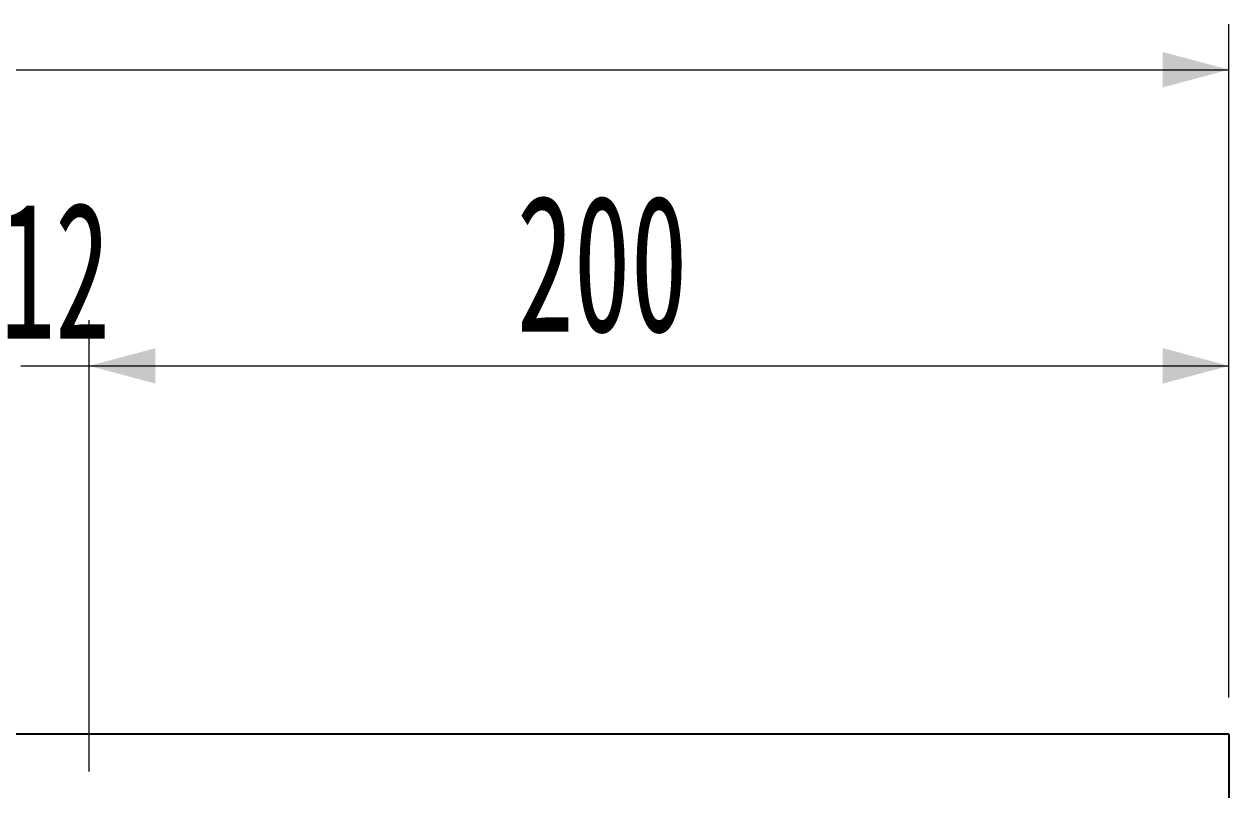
# Model space of a CAD drawing. Header units: millimetres. Extents: x -1604 to 1596, y -1101 to 1107.
# Drawn here: x -1182.8 to -971.4, y -4.8 to 129.5 of the extents above; entities that cross this region are included whole.
import ezdxf
from ezdxf.enums import TextEntityAlignment as Align

# ---------------------------------------------------------------- set-up
doc = ezdxf.new("R2010")
doc.units = ezdxf.units.MM
doc.header["$LTSCALE"] = 8
doc.styles.add('FdaStyle0', font='', dxfattribs={"width": 0.633743, "height": 24})
doc.styles.get('FdaStyle0').set_extended_font_data('굴림체')

# ---------------------------------------------------------------- blocks, each defined once
blk = doc.blocks.new('_ArrowFill')
at = {"linetype": 'Continuous'}
blk.add_hatch(color=0, dxfattribs=at).paths.add_polyline_path([(0, 0), (-0.966, 0.259), (-0.966, -0.259)], flags=0)
blk = doc.blocks.new('DA_IMAGEDIMGROUP_14')
at = {"color": 4, "lineweight": 13}
for p, q in [((-1171.37, -1.63), (-1171.37, 77.57)), ((-971.38, 11.37), (-971.38, 77.57)), ((-1183.37, 69.57), (-1171.37, 69.57)), ((-1171.37, 69.57), (-971.38, 69.57))]:
    blk.add_line(p, q, dxfattribs=at)
at = {"color": 4, "xscale": 12.00001044027347, "yscale": 11.99999790884644, "rotation": 180}
blk.add_blockref('_ArrowFill', (-1171.37, 69.57), dxfattribs=at)
at = {"color": 4, "xscale": 12.00001044027347, "yscale": 11.99999790884644}
blk.add_blockref('_ArrowFill', (-971.38, 69.57), dxfattribs=at)
at = {"color": 3, "style": 'FdaStyle0'}
for s, width, p, p2 in [('12', 0.605455, (-1186.97, 74.37), (-1167.77, 74.37)), ('200', 0.626254, (-1096.37, 75.57), (-1066.37, 75.57))]:
    blk.add_text(s, height=24, dxfattribs=dict(at, width=width)).set_placement(p, p2, align=Align.FIT)
blk = doc.blocks.new('DA_IMAGEDIMGROUP_15')
at = {"color": 4, "lineweight": 13}
for p, q in [((-971.38, 75.97), (-971.38, 129.54)), ((-1531.38, 121.54), (-971.38, 121.54))]:
    blk.add_line(p, q, dxfattribs=at)
at = {"color": 4, "xscale": 12.00001044027347, "yscale": 11.99999790884644}
blk.add_blockref('_ArrowFill', (-971.38, 121.54), dxfattribs=at)

msp = doc.modelspace()

# ---------------------------------------------------------------- linework, layer by layer
at = {"color": 3}
for q in [(-1251.37, 4.97), (-971.38, -203.7)]:
    msp.add_line((-971.38, 4.97), q, dxfattribs=at)

# ---------------------------------------------------------------- block references
at = {"linetype": 'Continuous'}
for name in ['DA_IMAGEDIMGROUP_15', 'DA_IMAGEDIMGROUP_14']:
    msp.add_blockref(name, (0, 0), dxfattribs=at)

doc.saveas('drawing.dxf')
